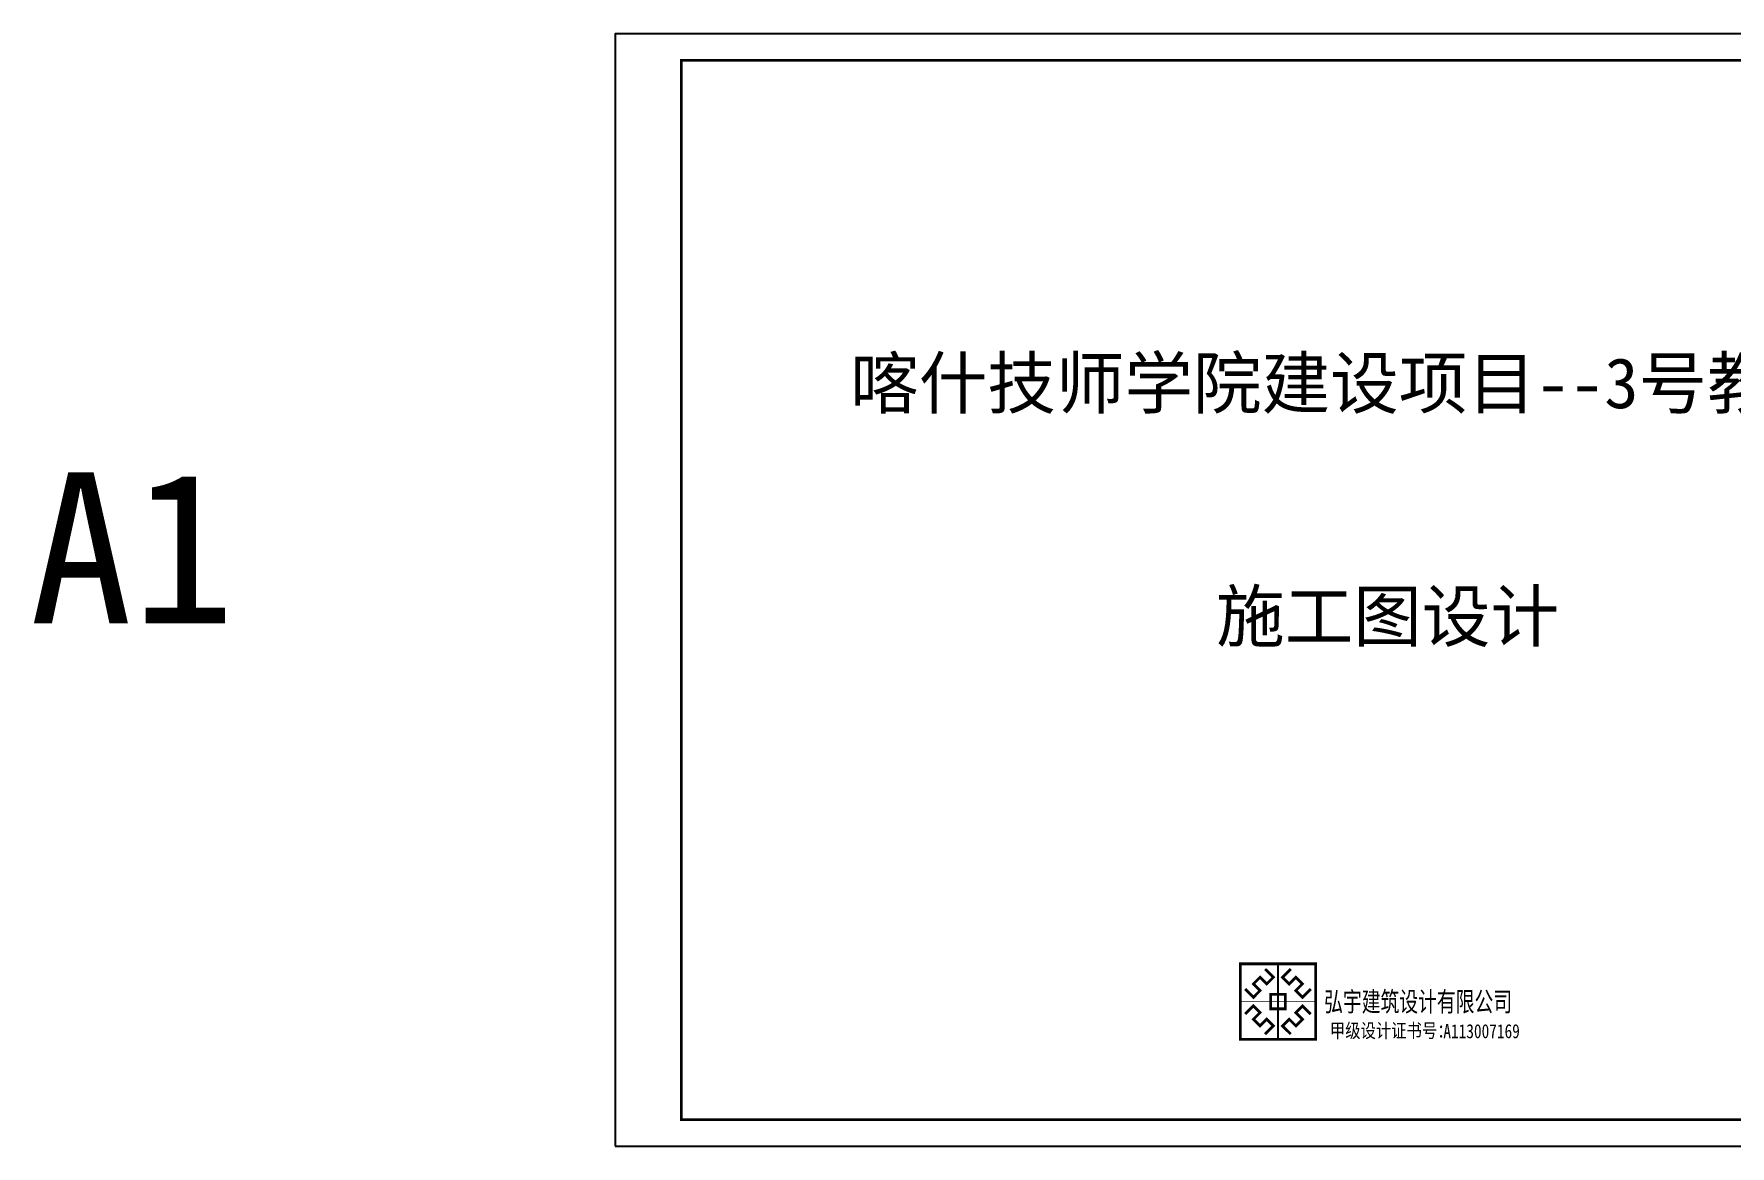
# Model space of a CAD drawing. Extents: x 28773 to 175644, y 7355 to 486294.
# Drawn here: x 39503 to 130104, y 426894 to 486294 of the extents above; entities that cross this region are included whole.
import ezdxf
from ezdxf.enums import TextEntityAlignment as Align

# ---------------------------------------------------------------- set-up
doc = ezdxf.new("R2010")
doc.units = 0
doc.header["$LTSCALE"] = 1000
doc.header["$MEASUREMENT"] = 0
for name, color, linetype in [('PUB_TEXT', 7, 'Continuous'), ('PUB_TITLE', 7, 'Continuous'), ('TK', 126, 'Continuous')]:
    doc.layers.add(name, color=color, linetype=linetype)
doc.styles.add('_TCH_DYN', font='')
doc.styles.add('_TEL_DIM', font='simhei.ttf', dxfattribs={"width": 0.8, "height": 3.5})
doc.styles.get('_TCH_DYN').set_extended_font_data('SimSun')

# ---------------------------------------------------------------- blocks, each defined once
blk = doc.blocks.new('logo')
at = {"color": 6}
blk.add_line((1004, 2011), (1004, 0), dxfattribs=at)
at = {"color": 6, "const_width": 74.6}
for points in [[(0, 2011), (2008, 2011), (2008, 0), (0, 0)], [(809, 1198), (1199, 1198), (1199, 813), (809, 813)]]:
    blk.add_lwpolyline(points, close=True, dxfattribs=at)
at = {"color": 6}
blk.add_lwpolyline([(0, 2011), (2008, 2011), (2008, 0), (0, 0)], close=True, dxfattribs=at)
for points, const_width in [([(660, 1874), (883, 1654), (704, 1475), (526, 1653), (350, 1477), (528, 1299), (350, 1120), (129, 1340)], 74.6), ([(1004, 2011), (1004, 0)], 15.2), ([(1348, 1874), (1125, 1654), (1304, 1475), (1482, 1653), (1658, 1477), (1480, 1299), (1659, 1120), (1879, 1340)], 74.6), ([(0, 1006), (2008, 1006)], 15.2), ([(660, 137), (883, 357), (704, 536), (526, 358), (350, 534), (528, 712), (350, 891), (129, 671)], 74.6), ([(1348, 137), (1125, 357), (1304, 536), (1482, 358), (1658, 534), (1480, 712), (1659, 891), (1879, 671)], 74.6)]:
    blk.add_lwpolyline(points, dxfattribs=dict(at, const_width=const_width))

msp = doc.modelspace()

# ---------------------------------------------------------------- linework, layer by layer
at = {"layer": 'PUB_TITLE'}
msp.add_lwpolyline([(70544, 426894), (154553, 426894), (154553, 486294), (70544, 486294)], close=True, dxfattribs=at)
at = {"layer": 'PUB_TITLE', "const_width": 141}
msp.add_lwpolyline([(74080, 428308), (153138, 428308), (153138, 484880), (74080, 484880)], close=True, dxfattribs=at)

# ---------------------------------------------------------------- block references
at = {"color": 7, "xscale": 2.002380952367111, "yscale": 2.002380952367111, "zscale": 2.002380952367111}
msp.add_blockref('logo', (103942, 432598), dxfattribs=at)

# ---------------------------------------------------------------- texts
at = {"layer": 'PUB_TEXT', "style": '_TCH_DYN'}
for s, height, p in [('喀什技师学院建设项目--3号教学楼', 2685.35, (83105, 466304)), ('A1', 8056.1, (39273, 454815)), ('施工图设计', 2685.4, (102651, 453852))]:
    msp.add_text(s, height=height, dxfattribs=at).set_placement(p)
at = {"layer": 'TK', "color": 3, "style": '_TEL_DIM'}
for s, height, width, p in [('弘宇建筑设计有限公司', 1051.2, 0.7, (108422, 434083)), ('A113007169', 750.9, 0.8, (114788, 432656))]:
    msp.add_text(s, height=height, dxfattribs=dict(at, width=width)).set_placement(p)
at = {"layer": 'TK', "color": 3, "style": '_TEL_DIM', "width": 0.8}
msp.add_text('甲级设计证书号：', height=750.9, dxfattribs=at).set_placement((115282, 432685), align=Align.RIGHT)

doc.saveas('drawing.dxf')
